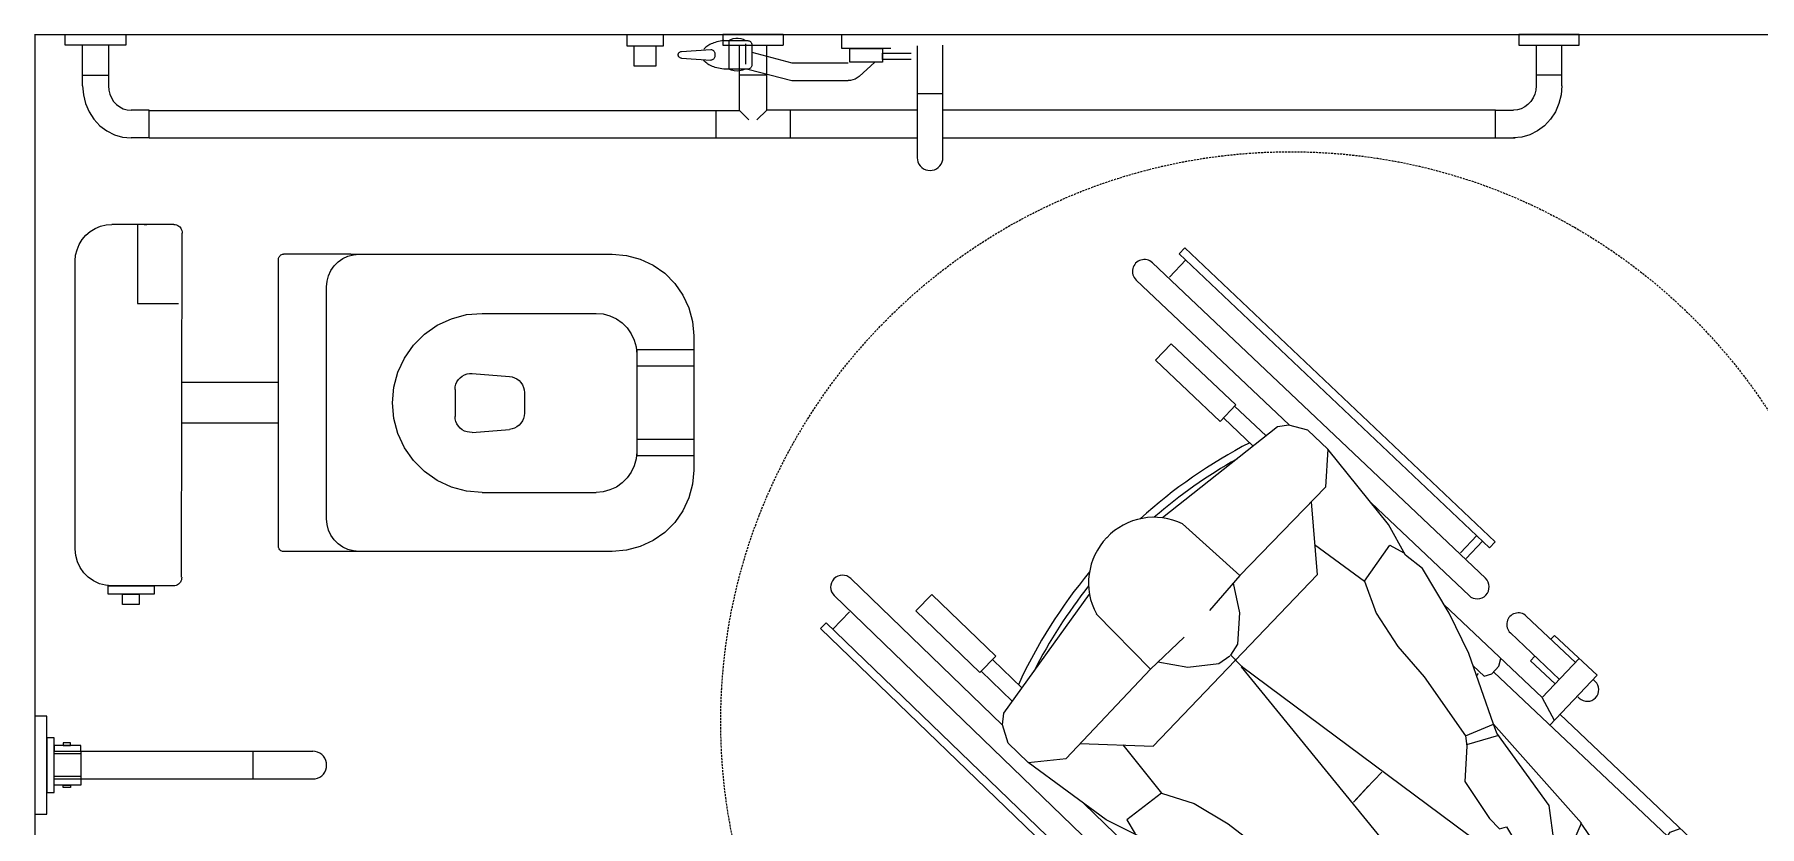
# Model space of a CAD drawing. Header units: millimetres. Extents: x 26027 to 581921, y 7230 to 233891.
# Drawn here: x 512924 to 515043, y 137918 to 138890 of the extents above; entities that cross this region are included whole.
import ezdxf

# ---------------------------------------------------------------- set-up
doc = ezdxf.new("R2010")
doc.units = ezdxf.units.MM
doc.header["$LTSCALE"] = 5
doc.linetypes.add('TRATTEGGIATA', pattern=[0.75, 0.5, -0.25])
doc.layers.get('0').update_dxf_attribs({"color": 252})
for name, color, linetype, lineweight in [('LOADING', 252, 'Continuous', 5), ('SANIT', 252, 'Continuous', 5), ('Walls', 252, 'Continuous', 5)]:
    doc.layers.add(name, color=color, linetype=linetype, lineweight=lineweight)

# ---------------------------------------------------------------- blocks, each defined once
blk = doc.blocks.new('Wheelchair')
for p, q in [((9688.8, 4580.4), (9636.3, 4519)), ((9688.8, 4580.4), (9913.2, 4363.8)), ((9695.9, 4532.4), (9716, 4554.1)), ((9647.3, 4524.1), (9584.2, 4494.7)), ((9709.9, 4426.2), (9647.3, 4524.1)), ((9695.9, 4532.4), (9738.4, 4489.9)), ((9584.2, 4494.7), (9568.2, 4476.7)), ((9698.4, 4444.2), (9735.9, 4492.5)), ((9752.5, 4485), (9762.6, 4492.4)), ((9762.6, 4492.4), (9766.7, 4505.2)), ((9568.2, 4476.7), (9665.9, 4393.6)), ((9738.4, 4489.9), (9752.5, 4485)), ((9968.8, 4285), (9757.7, 4488.8)), ((9586.8, 4461), (9580.1, 4453.2)), ((9580.1, 4453.2), (9656.4, 4390)), ((9709.9, 4426.2), (9663.7, 4398.5)), ((9779.1, 4383.2), (9709.9, 4426.2)), ((9900.5, 4350.6), (9959.2, 4411.4)), ((9951.7, 4408.7), (9954.5, 4406)), ((9959.2, 4411.4), (10010.4, 4361.2)), ((9656.4, 4390), (9661.8, 4397.1)), ((9665.9, 4393.6), (9695.8, 4341.1)), ((9933.8, 4386.5), (9932, 4388.3)), ((9934.6, 4342.8), (9980.6, 4390.4)), ((9452.6, 4357.1), (9469.8, 4373.8)), ((9469.8, 4373.8), (9557.2, 4280)), ((9759.9, 4375.2), (9711.9, 4320.3)), ((9759.9, 4375.2), (9778.4, 4384.2)), ((9778.4, 4384.2), (9904.8, 4281.6)), ((10015.9, 4307.3), (9956.1, 4365)), ((9975.8, 4385.5), (10035.6, 4327.8)), ((9426, 4292.7), (9452.6, 4357.1)), ((9486.4, 4356), (9493.9, 4363)), ((9493.9, 4363), (9560.4, 4289.7)), ((9732.8, 4330.6), (9756, 4349.7)), ((9756, 4349.7), (9802, 4345.5)), ((9802, 4345.5), (9893.6, 4285.1)), ((9934.3, 4342.8), (9906.5, 4356.1)), ((9950.7, 4359.5), (9980.6, 4330.3)), ((10010.4, 4361.2), (10005.8, 4356.5)), ((9695.8, 4341.1), (9709.9, 4321.7)), ((9732.8, 4330.6), (9727.3, 4319.9)), ((9934.7, 4342.9), (10054.3, 4227.4)), ((9980.6, 4330.3), (9986.1, 4336)), ((9371.6, 4248.8), (9430.7, 4303.9)), ((9751.1, 4275.1), (9711.9, 4320.3)), ((9778.1, 4291.7), (9727.3, 4319.9)), ((9526.6, 4234.6), (9426, 4292.7)), ((9526.6, 4234.6), (9552.2, 4282)), ((9560.4, 4289.7), (9553.6, 4283.9)), ((9557.2, 4280), (9611, 4252.4)), ((9775.8, 4283), (9778.1, 4291.7)), ((9789, 4271.5), (9775.8, 4283)), ((9890.5, 4287.2), (9880.7, 4247.5)), ((9891.8, 4246.6), (9904.8, 4281.6)), ((9893.6, 4285.1), (9904.8, 4281.6)), ((9904.8, 4281.6), (9992.8, 4255.2)), ((9964, 4272.7), (9966.8, 4282.3)), ((9966.8, 4282.3), (9975.4, 4291.3)), ((9975.4, 4291.3), (9984.9, 4294.4)), ((10121.6, 4286.3), (10128.5, 4293.5)), ((10121.6, 4286.3), (10499.3, 3921.8)), ((10128.5, 4293.5), (10506.2, 3929)), ((9770.8, 4244.3), (9751.1, 4275.1)), ((9836.1, 4243.1), (9789, 4271.5)), ((9977.3, 4259.9), (9964, 4272.7)), ((9967.7, 4265.7), (9965.5, 4263.4)), ((10489.5, 3888.5), (10084.1, 4279.7)), ((10129.9, 4278.3), (10109.5, 4257.2)), ((10137.1, 4271.4), (10116.7, 4250.3)), ((9371.6, 4248.8), (9598.1, 4034.2)), ((9419.9, 4243.9), (9399.1, 4222.7)), ((9419.9, 4243.9), (9464.3, 4203.2)), ((9508.1, 4245.3), (9461.6, 4205.7)), ((9611, 4252.4), (9631.1, 4239.2)), ((9989.6, 3975.8), (9770.8, 4244.3)), ((9879.4, 4247.6), (9836.1, 4243.1)), ((9891.8, 4246.6), (9879.4, 4247.6)), ((9966.5, 4198.9), (9891.8, 4246.6)), ((9992.8, 4255.2), (10043.4, 4233.2)), ((10183.1, 4143.7), (10063.9, 4258.7)), ((9572.7, 4167.4), (9526.6, 4234.6)), ((9579.9, 4186.9), (9632.5, 4237.3)), ((9623.1, 4216), (9633.6, 4221.9)), ((9679.4, 4200.1), (9632.5, 4237.3)), ((9664, 4172.4), (9633.6, 4221.9)), ((10043.4, 4233.2), (10099.8, 4203.2)), ((9464.3, 4203.2), (9469.8, 4189.4)), ((9623.1, 4216), (9605.2, 4191.9)), ((9711.1, 4181.9), (9679.4, 4200.1)), ((10005.5, 4168.6), (9966.5, 4198.9)), ((10099.8, 4203.2), (10116.9, 4183)), ((9462.9, 4179), (9450.3, 4174.3)), ((9469.8, 4189.4), (9462.9, 4179)), ((9679.2, 3982.3), (9466.2, 4184.1)), ((9579.9, 4186.9), (9571.7, 4168)), ((9605.2, 4191.9), (9611.4, 4146.2)), ((9672.6, 4175.1), (9664, 4172.4)), ((9684.7, 4162.4), (9672.6, 4175.1)), ((9989.1, 3975.3), (9711.1, 4181.9)), ((10116.9, 4183), (10155.6, 4163.8)), ((10130.2, 4164), (10120, 4181.2)), ((9571.7, 4168), (9679.8, 4046.3)), ((9715.1, 4116.7), (9684.7, 4162.4)), ((10047.5, 4143.9), (10005.5, 4168.6)), ((10087.4, 4131), (10130.2, 4164)), ((10155.6, 4163.8), (10251.2, 4093.6)), ((9611.4, 4146.2), (9675.8, 4057.3)), ((9851.9, 4142.1), (9833.2, 4122.2)), ((9849, 4139.2), (9835.9, 4124.9)), ((10087.4, 4131), (10047.5, 4143.9)), ((9712.6, 4073.2), (9715.1, 4116.7)), ((9816.8, 4105.4), (9835.9, 4124.9)), ((10135, 4071.7), (10087.4, 4131)), ((10251.2, 4093.6), (10204.7, 4088.4)), ((10251.2, 4093.6), (10275.8, 4069.8)), ((9673.6, 4060.4), (9712.8, 4071.9)), ((9714.2, 4060.8), (9712.6, 4073.2)), ((10097.7, 4073.5), (9997.2, 3968.1)), ((10187.6, 4070.2), (10097.7, 4073.5)), ((10204.7, 4088.4), (10101.2, 3978.7)), ((10275.8, 4069.8), (10283, 4047)), ((9610.7, 4047.5), (9552.6, 3986.2)), ((9675.8, 4057.3), (9679.8, 4046.3)), ((9714.2, 4060.8), (9679.8, 4046.3)), ((9765.1, 3988.4), (9714.2, 4060.8)), ((10283, 4047), (10281.4, 4032.7)), ((10469.2, 3867.5), (10283.1, 4047.1)), ((9619.9, 4014.1), (9605.4, 4041.3)), ((9679.8, 4046.3), (9710.1, 3959.6)), ((10281.4, 4032.7), (10176, 3886.7)), ((9576.3, 4012.7), (9574.4, 4014.4)), ((9619.9, 4013.8), (9574.4, 3965.8)), ((9619.9, 4013.8), (9740.6, 3899.4)), ((10271, 4018.3), (10309.2, 3981.4)), ((9552.6, 3986.2), (9605, 3937.3)), ((9554.9, 3993.8), (9557.7, 3991.1)), ((9659, 3934.2), (9598.7, 3991.4)), ((9604, 3997), (9634.5, 3968.4)), ((9681.9, 3984.4), (9673.3, 3975.3)), ((9691.3, 3987.6), (9681.9, 3984.4)), ((9704.7, 3974.8), (9691.3, 3987.6)), ((9698.5, 3984.2), (9700.7, 3986.4)), ((9797.1, 3950.8), (9765.1, 3988.4)), ((10294.8, 3967.5), (10259.1, 4001.9)), ((9579.2, 3970.8), (9639.5, 3913.6)), ((9634.5, 3968.4), (9629, 3962.7)), ((9673.3, 3975.3), (9670.6, 3965.7)), ((9896.3, 3862.9), (9997.1, 3968)), ((9989.1, 3975.3), (9986.9, 3977.9)), ((10002.4, 3961.7), (9989.1, 3975.3)), ((9997.1, 3968.1), (9995.9, 3966.7)), ((10002.4, 3961.7), (10003.2, 3962.2)), ((10003.8, 3963), (10017, 3972.2)), ((10017, 3972.2), (10055.4, 3976.6)), ((10055.4, 3976.6), (10092.1, 3970.4)), ((10101.2, 3978.7), (10059.8, 3939.5)), ((10101.2, 3978.7), (10167.6, 3911)), ((10310.6, 3982.9), (10291.2, 3962.7)), ((10291.2, 3962.7), (10369.7, 3886.9)), ((10389.2, 3907.1), (10310.6, 3982.9)), ((9605, 3937.3), (9609.5, 3942)), ((9710.1, 3959.6), (9734.3, 3910)), ((9823.7, 3909.9), (9797.1, 3950.8)), ((9993.9, 3948), (9991.2, 3909.5)), ((10002.4, 3961.7), (9993.9, 3948)), ((10491.3, 3929.5), (10470.9, 3908.4)), ((10499.3, 3921.8), (10506.2, 3929)), ((9734.3, 3910), (9766.8, 3855.1)), ((9838.4, 3870.6), (9823.7, 3909.9)), ((9991.2, 3909.5), (9999, 3873.1)), ((9991.2, 3863.6), (10028.5, 3906.8)), ((10369.7, 3886.9), (10389.2, 3907.1)), ((9830, 3774.5), (9709.7, 3888.4)), ((9689.7, 3867.2), (10098.6, 3479.7)), ((9838.4, 3870.6), (9807.3, 3826.4)), ((9899.8, 3825.8), (9838.4, 3870.6)), ((9886.2, 3755.3), (9991.2, 3863.6)), ((9903.6, 3773.2), (9896.3, 3862.9)), ((9991.2, 3863.6), (10061.7, 3800.3)), ((9693.1, 3821.6), (9713.3, 3842.9)), ((9700.4, 3814.7), (9720.5, 3836)), ((9766.8, 3855.1), (9787.8, 3838.9)), ((9787.8, 3838.9), (9808.6, 3801)), ((9807.3, 3826.4), (9789.7, 3835.8)), ((9684.7, 3829.6), (9677.9, 3822.3)), ((9677.9, 3822.3), (10058.9, 3461.2)), ((9684.7, 3829.6), (10065.8, 3468.5)), ((9808.6, 3801), (9883.1, 3708.7)), ((9945.2, 3681.2), (10086.4, 3793)), ((9883.1, 3708.7), (9886.2, 3755.3)), ((9883.1, 3708.7), (9907.9, 3685.2)), ((9959.2, 3692.3), (9997.7, 3655.7)), ((10011, 3670.7), (9975, 3704.8)), ((9907.9, 3685.2), (9931, 3679)), ((10118.7, 3500.9), (9930.9, 3678.8)), ((9931, 3679), (9945.2, 3681.2)), ((9996.3, 3654.2), (10015.6, 3674.6)), ((10015.6, 3674.6), (10094.8, 3599.5)), ((10075.5, 3579.1), (9996.3, 3654.2)), ((10094.8, 3599.5), (10075.5, 3579.1)), ((10057.7, 3476.1), (10077.9, 3497.4)), ((10065.8, 3468.5), (10058.9, 3461.2))]:
    blk.add_line(p, q)
at = {"color": 30, "linetype": 'TRATTEGGIATA'}
blk.add_circle((9928.9, 4043.3), 700, dxfattribs=at)
for centre, radius, start, end in [((9941.8, 4398.5), 14.2, 46.0147, 226.0147), ((10025.7, 4317.5), 14.2, 226.0147, 46.0147), ((10074, 4269.2), 14.6, 46.0147, 226.0147), ((9564.6, 4004.1), 14.2, 46.5424, 226.5424), ((9694.4, 4260), 626.4, 320.2511, 335.2615), ((9694.4, 4260), 616.4, 321.5411, 333.0972), ((9649.3, 3923.9), 14.2, 226.5424, 46.5424), ((10097.1, 3872.9), 80.1, 316.0147, 28.3763), ((9699.7, 3877.8), 14.6, 46.5424, 226.5424), ((10479.4, 3878), 14.6, 226.0147, 46.0147), ((10096.6, 3872.4), 80.1, 244.1807, 316.5424), ((9692, 4257.4), 626.4, 297.2956, 312.306), ((9692, 4257.4), 616.4, 299.4599, 311.0159), ((10108.7, 3490.3), 14.6, 226.5424, 46.5424)]:
    blk.add_arc(centre, radius, start, end)

msp = doc.modelspace()

# ---------------------------------------------------------------- linework, layer by layer
at = {"layer": 'SANIT'}
for p, q in [((512961.6, 138877.3, 0), (512961.6, 138890.3, 0)), ((512961.6, 138890.3, 0), (513035.8, 138890.3, 0)), ((513035.8, 138890.3, 0), (513035.8, 138877.3, 0)), ((513651.8, 138890.3, 0), (513695.8, 138890.3, 0)), ((513651.8, 138875.8, 0), (513651.8, 138890.3, 0)), ((513695.8, 138890.3, 0), (513695.8, 138875.8, 0)), ((513843.3, 138890.3, 0), (513769.1, 138890.3, 0)), ((513769.1, 138890.3, 0), (513769.1, 138877.3, 0)), ((513843.3, 138890.3, 0), (513843.3, 138877.3, 0)), ((513915.4, 138890.3, 0), (513975.4, 138890.3, 0)), ((513915.4, 138872.9, 0), (513915.4, 138890.3, 0)), ((514821.1, 138890.3, 0), (514746.8, 138890.3, 0)), ((514746.8, 138890.3, 0), (514746.8, 138877.3, 0)), ((514821.1, 138877.3, 0), (514821.1, 138890.3, 0)), ((513035.8, 138877.3, 0), (512961.6, 138877.3, 0)), ((512982.9, 138827.3, 0), (512982.9, 138876.3, 0)), ((513014.5, 138876.3, 0), (513014.5, 138827.3, 0)), ((513695.8, 138875.8, 0), (513651.8, 138875.8, 0)), ((513660.4, 138851.4, 0), (513660.4, 138875.8, 0)), ((513687.1, 138875.8, 0), (513687.1, 138851.4, 0)), ((513714.3, 138865.3, 0), (513714.4, 138866, 0)), ((513714.4, 138866, 0), (513714.6, 138866.6, 0)), ((513714.6, 138866.6, 0), (513714.9, 138867.2, 0)), ((513714.9, 138867.2, 0), (513715.3, 138867.8, 0)), ((513715.3, 138867.8, 0), (513715.8, 138868.3, 0)), ((513715.8, 138868.3, 0), (513716.3, 138868.7, 0)), ((513716.3, 138868.7, 0), (513716.9, 138869, 0)), ((513716.9, 138869, 0), (513717.6, 138869.2, 0)), ((513717.6, 138869.2, 0), (513718.3, 138869.2, 0)), ((513718.3, 138869.2, 0), (513754.4, 138871.8, 0)), ((513746.5, 138872.8, 0), (513745.8, 138871.8, 0)), ((513747.4, 138873.8, 0), (513746.5, 138872.8, 0)), ((513748.4, 138874.7, 0), (513747.4, 138873.8, 0)), ((513749.5, 138875.6, 0), (513748.4, 138874.7, 0)), ((513750.7, 138876.5, 0), (513749.5, 138875.6, 0)), ((513752, 138877.3, 0), (513750.7, 138876.5, 0)), ((513753.4, 138878.1, 0), (513752, 138877.3, 0)), ((513754.9, 138878.8, 0), (513753.4, 138878.1, 0)), ((513754.4, 138871.8, 0), (513755.3, 138871.7, 0)), ((513756.4, 138879.4, 0), (513754.9, 138878.8, 0)), ((513755.3, 138871.7, 0), (513756.1, 138871.5, 0)), ((513756.1, 138871.5, 0), (513756.9, 138871.1, 0)), ((513758.1, 138880.1, 0), (513756.4, 138879.4, 0)), ((513756.9, 138871.1, 0), (513757.6, 138870.6, 0)), ((513757.6, 138870.6, 0), (513758.2, 138870, 0)), ((513759.9, 138880.6, 0), (513758.1, 138880.1, 0)), ((513758.2, 138870, 0), (513758.7, 138869.3, 0)), ((513758.7, 138869.3, 0), (513759.1, 138868.5, 0)), ((513759.1, 138868.5, 0), (513759.3, 138867.6, 0)), ((513759.3, 138867.6, 0), (513759.4, 138866.8, 0)), ((513759.4, 138866.8, 0), (513759.4, 138863.8, 0)), ((513761.8, 138881.1, 0), (513759.9, 138880.6, 0)), ((513763.8, 138881.6, 0), (513761.8, 138881.1, 0)), ((513765.8, 138882.1, 0), (513763.8, 138881.6, 0)), ((513768, 138882.4, 0), (513765.8, 138882.1, 0)), ((513770.3, 138882.8, 0), (513768, 138882.4, 0)), ((513769.1, 138877.3, 0), (513843.3, 138877.3, 0)), ((513770.3, 138882.8, 0), (513799.9, 138882.8, 0)), ((513776.4, 138882.8, 0), (513779.1, 138884.2, 0)), ((513776.7, 138882.8, 0), (513776.7, 138847.8, 0)), ((513779.1, 138884.2, 0), (513782, 138885.2, 0)), ((513782, 138885.2, 0), (513785.1, 138885.7, 0)), ((513785.1, 138885.7, 0), (513788.2, 138885.8, 0)), ((513788.2, 138885.8, 0), (513791.3, 138885.3, 0)), ((513789.2, 138877.3, 0), (513789.2, 138797.3, 0)), ((513791.3, 138885.3, 0), (513794.2, 138884.4, 0)), ((513794.2, 138884.4, 0), (513797, 138883, 0)), ((513796.9, 138878.8, 0), (513796.9, 138853.8, 0)), ((513799.9, 138882.8, 0), (513800.7, 138882.7, 0)), ((513800.7, 138882.7, 0), (513801.6, 138882.5, 0)), ((513801.6, 138882.5, 0), (513802.4, 138882.1, 0)), ((513802.4, 138882.1, 0), (513803.1, 138881.6, 0)), ((513803.1, 138881.6, 0), (513803.7, 138881, 0)), ((513803.7, 138881, 0), (513804.2, 138880.3, 0)), ((513804.2, 138880.3, 0), (513804.5, 138879.5, 0)), ((513804.5, 138879.5, 0), (513804.8, 138878.6, 0)), ((513804.8, 138878.6, 0), (513804.9, 138877.8, 0)), ((513804.9, 138877.8, 0), (513804.9, 138852.8, 0)), ((513804.9, 138868.5, 0), (513853.8, 138855.6, 0)), ((513823.2, 138797.3, 0), (513823.2, 138877.3, 0)), ((513975.4, 138872.9, 0), (513915.4, 138872.9, 0)), ((513925.4, 138872.9, 0), (513965.3, 138872.9, 0)), ((513925.4, 138856.5, 0), (513925.4, 138872.9, 0)), ((513965.3, 138872.9, 0), (513965.3, 138856.5, 0)), ((513965.3, 138867.5, 0), (514000.7, 138867.5, 0)), ((513965.3, 138859.5, 0), (513965.3, 138867.5, 0)), ((514008, 138876.3, 0), (514008, 138739, 0)), ((514039.5, 138739, 0), (514039.5, 138877.3, 0)), ((514746.8, 138877.3, 0), (514821.1, 138877.3, 0)), ((514768.2, 138876.3, 0), (514768.2, 138827.3, 0)), ((514799.7, 138827.3, 0), (514799.7, 138876.3, 0)), ((513687.1, 138851.4, 0), (513660.4, 138851.4, 0)), ((513714.4, 138864.6, 0), (513714.3, 138865.3, 0)), ((513714.6, 138863.9, 0), (513714.4, 138864.6, 0)), ((513714.9, 138863.3, 0), (513714.6, 138863.9, 0)), ((513715.3, 138862.7, 0), (513714.9, 138863.3, 0)), ((513715.8, 138862.3, 0), (513715.3, 138862.7, 0)), ((513716.3, 138861.9, 0), (513715.8, 138862.3, 0)), ((513716.9, 138861.6, 0), (513716.3, 138861.9, 0)), ((513717.6, 138861.4, 0), (513716.9, 138861.6, 0)), ((513718.3, 138861.3, 0), (513717.6, 138861.4, 0)), ((513718.3, 138861.3, 0), (513754.4, 138858.8, 0)), ((513746.5, 138857.7, 0), (513745.8, 138858.8, 0)), ((513747.4, 138856.7, 0), (513746.5, 138857.7, 0)), ((513748.4, 138855.8, 0), (513747.4, 138856.7, 0)), ((513749.5, 138854.9, 0), (513748.4, 138855.8, 0)), ((513750.7, 138854, 0), (513749.5, 138854.9, 0)), ((513752, 138853.2, 0), (513750.7, 138854, 0)), ((513753.4, 138852.5, 0), (513752, 138853.2, 0)), ((513754.9, 138851.8, 0), (513753.4, 138852.5, 0)), ((513755.3, 138858.8, 0), (513754.4, 138858.8, 0)), ((513756.4, 138851.1, 0), (513754.9, 138851.8, 0)), ((513756.1, 138859.1, 0), (513755.3, 138858.8, 0)), ((513756.9, 138859.4, 0), (513756.1, 138859.1, 0)), ((513758.1, 138850.5, 0), (513756.4, 138851.1, 0)), ((513757.6, 138859.9, 0), (513756.9, 138859.4, 0)), ((513758.2, 138860.6, 0), (513757.6, 138859.9, 0)), ((513759.9, 138849.9, 0), (513758.1, 138850.5, 0)), ((513758.7, 138861.3, 0), (513758.2, 138860.6, 0)), ((513759.1, 138862.1, 0), (513758.7, 138861.3, 0)), ((513759.3, 138862.9, 0), (513759.1, 138862.1, 0)), ((513759.4, 138863.8, 0), (513759.3, 138862.9, 0)), ((513761.8, 138849.4, 0), (513759.9, 138849.9, 0)), ((513763.8, 138848.9, 0), (513761.8, 138849.4, 0)), ((513765.8, 138848.5, 0), (513763.8, 138848.9, 0)), ((513768, 138848.1, 0), (513765.8, 138848.5, 0)), ((513770.3, 138847.8, 0), (513768, 138848.1, 0)), ((513799.9, 138847.8, 0), (513770.3, 138847.8, 0)), ((513779.9, 138846.4, 0), (513776.7, 138847.8, 0)), ((513783.3, 138845.5, 0), (513779.9, 138846.4, 0)), ((513786.7, 138845.2, 0), (513783.3, 138845.5, 0)), ((513790.2, 138845.5, 0), (513786.7, 138845.2, 0)), ((513793.5, 138846.3, 0), (513790.2, 138845.5, 0)), ((513796.7, 138847.7, 0), (513793.5, 138846.3, 0)), ((513800.7, 138847.8, 0), (513799.9, 138847.8, 0)), ((513799.9, 138847.8, 0), (513853.8, 138833.6, 0)), ((513801.6, 138848.1, 0), (513800.7, 138847.8, 0)), ((513802.4, 138848.4, 0), (513801.6, 138848.1, 0)), ((513803.1, 138848.9, 0), (513802.4, 138848.4, 0)), ((513803.7, 138849.6, 0), (513803.1, 138848.9, 0)), ((513804.2, 138850.3, 0), (513803.7, 138849.6, 0)), ((513804.5, 138851.1, 0), (513804.2, 138850.3, 0)), ((513804.8, 138851.9, 0), (513804.5, 138851.1, 0)), ((513804.9, 138852.8, 0), (513804.8, 138851.9, 0)), ((513853.8, 138855.6, 0), (513923, 138855.6, 0)), ((513965.3, 138856.5, 0), (513925.4, 138856.5, 0)), ((513936.5, 138838.8, 0), (513956, 138856.5, 0)), ((514000.7, 138859.5, 0), (513965.3, 138859.5, 0)), ((512982.9, 138840.3, 0), (513014.5, 138840.3, 0)), ((512982.9, 138827.3, 0), (512983.8, 138816.2, 0)), ((513014.5, 138827.3, 0), (513014.9, 138822.1, 0)), ((513823.2, 138840.3, 0), (513789.2, 138840.3, 0)), ((513853.8, 138833.6, 0), (513923, 138833.6, 0)), ((513926, 138833.8, 0), (513923, 138833.6, 0)), ((513928.9, 138834.5, 0), (513926, 138833.8, 0)), ((513931.6, 138835.5, 0), (513928.9, 138834.5, 0)), ((513934.2, 138837, 0), (513931.6, 138835.5, 0)), ((513936.5, 138838.8, 0), (513934.2, 138837, 0)), ((514768.2, 138827.3, 0), (514767.7, 138822, 0)), ((514799.7, 138840.3, 0), (514768.2, 138840.3, 0)), ((514799.7, 138827.3, 0), (514798.8, 138816.1, 0)), ((512983.8, 138816.2, 0), (512986.5, 138805.4, 0)), ((512986.5, 138805.4, 0), (512990.9, 138795.3, 0)), ((513014.9, 138822.1, 0), (513016.1, 138817, 0)), ((513016.1, 138817, 0), (513018.2, 138812.3, 0)), ((513018.2, 138812.3, 0), (513021, 138808, 0)), ((513021, 138808, 0), (513024.4, 138804.3, 0)), ((513024.4, 138804.3, 0), (513028.4, 138801.3, 0)), ((514039.5, 138817.3, 0), (514008, 138817.3, 0)), ((514758.2, 138804.3, 0), (514754.3, 138801.3, 0)), ((514761.7, 138808, 0), (514758.2, 138804.3, 0)), ((514764.4, 138812.3, 0), (514761.7, 138808, 0)), ((514766.5, 138817, 0), (514764.4, 138812.3, 0)), ((514767.7, 138822, 0), (514766.5, 138817, 0)), ((514796.1, 138805.4, 0), (514791.8, 138795.3, 0)), ((514798.8, 138816.1, 0), (514796.1, 138805.4, 0)), ((512990.9, 138795.3, 0), (512996.8, 138786.1, 0)), ((512996.8, 138786.1, 0), (513004.1, 138778.2, 0)), ((513028.4, 138801.3, 0), (513032.8, 138799.1, 0)), ((513032.8, 138799.1, 0), (513037.5, 138797.7, 0)), ((513037.5, 138797.7, 0), (513042.3, 138797.3, 0)), ((513064.6, 138797.3, 0), (513042.3, 138797.3, 0)), ((513064.6, 138763.3, 0), (513064.6, 138797.3, 0)), ((513064.6, 138797.1, 0), (513789.2, 138797.1, 0)), ((513760.6, 138797.1, 0), (513760.6, 138763.3, 0)), ((513789.2, 138797.3, 0), (513801.2, 138785.3, 0)), ((513823.2, 138797.3, 0), (513811.2, 138785.3, 0)), ((514008, 138797.3, 0), (513823.2, 138797.3, 0)), ((513851.8, 138797.3, 0), (513851.8, 138763.3, 0)), ((514718.1, 138797.3, 0), (514039.5, 138797.3, 0)), ((514718.1, 138797.3, 0), (514740.3, 138797.3, 0)), ((514718.1, 138763.3, 0), (514718.1, 138797.3, 0)), ((514745.2, 138797.7, 0), (514740.3, 138797.3, 0)), ((514749.9, 138799.1, 0), (514745.2, 138797.7, 0)), ((514754.3, 138801.3, 0), (514749.9, 138799.1, 0)), ((514785.8, 138786.1, 0), (514778.5, 138778.2, 0)), ((514791.8, 138795.3, 0), (514785.8, 138786.1, 0)), ((513004.1, 138778.2, 0), (513012.6, 138771.8, 0)), ((513012.6, 138771.8, 0), (513022, 138767.1, 0)), ((513022, 138767.1, 0), (513032, 138764.2, 0)), ((513032, 138764.2, 0), (513042.3, 138763.3, 0)), ((513064.6, 138763.3, 0), (513042.3, 138763.3, 0)), ((513064.6, 138763.3, 0), (513980.2, 138763.3, 0)), ((513743.2, 138763.3, 0), (514008, 138763.3, 0)), ((513761.2, 138763.3, 0), (513851.2, 138763.3, 0)), ((514039.5, 138763.3, 0), (514742.4, 138763.3, 0)), ((514718.1, 138763.3, 0), (514740.3, 138763.3, 0)), ((514750.6, 138764.2, 0), (514740.3, 138763.3, 0)), ((514760.6, 138767.1, 0), (514750.6, 138764.2, 0)), ((514770, 138771.8, 0), (514760.6, 138767.1, 0)), ((514778.5, 138778.2, 0), (514770, 138771.8, 0)), ((514008, 138739, 0), (514008.2, 138736.3, 0)), ((514039.3, 138736.3, 0), (514039.5, 138739, 0)), ((514008.2, 138736.3, 0), (514008.9, 138733.7, 0)), ((514008.9, 138733.7, 0), (514010.1, 138731.2, 0)), ((514010.1, 138731.2, 0), (514011.7, 138728.9, 0)), ((514011.7, 138728.9, 0), (514013.6, 138727, 0)), ((514013.6, 138727, 0), (514015.9, 138725.4, 0)), ((514015.9, 138725.4, 0), (514018.4, 138724.2, 0)), ((514018.4, 138724.2, 0), (514021, 138723.5, 0)), ((514021, 138723.5, 0), (514023.8, 138723.3, 0)), ((514023.8, 138723.3, 0), (514026.5, 138723.5, 0)), ((514026.5, 138723.5, 0), (514029.2, 138724.2, 0)), ((514029.2, 138724.2, 0), (514031.7, 138725.4, 0)), ((514031.7, 138725.4, 0), (514033.9, 138727, 0)), ((514033.9, 138727, 0), (514035.9, 138728.9, 0)), ((514035.9, 138728.9, 0), (514037.4, 138731.2, 0)), ((514037.4, 138731.2, 0), (514038.6, 138733.7, 0)), ((514038.6, 138733.7, 0), (514039.3, 138736.3, 0)), ((512998.4, 138652.2, 0), (513004.9, 138654.9, 0)), ((513004.9, 138654.9, 0), (513011.8, 138656.6, 0)), ((513011.8, 138656.6, 0), (513018.8, 138657.1, 0)), ((513095, 138657.1, 0), (513018.8, 138657.1, 0)), ((513050.3, 138657.1, 0), (513050.3, 138560.1, 0)), ((513058.3, 138657.1, 0), (513061.8, 138657.1, 0)), ((513095, 138657.1, 0), (513096.6, 138657, 0)), ((513096.6, 138657, 0), (513098.2, 138656.6, 0)), ((513098.2, 138656.6, 0), (513099.7, 138655.9, 0)), ((513099.7, 138655.9, 0), (513101.1, 138655, 0)), ((513101.1, 138655, 0), (513102.3, 138653.9, 0)), ((512978.7, 138632.5, 0), (512982.4, 138638.6, 0)), ((512982.4, 138638.6, 0), (512987, 138643.9, 0)), ((512987, 138643.9, 0), (512992.3, 138648.5, 0)), ((512992.3, 138648.5, 0), (512998.4, 138652.2, 0)), ((513102.3, 138653.9, 0), (513103.3, 138652.6, 0)), ((513103.3, 138652.6, 0), (513104.1, 138651.2, 0)), ((513104.1, 138651.2, 0), (513104.7, 138649.6, 0)), ((513104.5, 138223.9, 0), (513105, 138646.4, 0)), ((513104.7, 138649.6, 0), (513105, 138648, 0)), ((513105, 138648, 0), (513105, 138646.4, 0)), ((512973.8, 138612.1, 0), (512974.3, 138619.1, 0)), ((512973.8, 138612.1, 0), (512973.8, 138615.6, 0)), ((512973.8, 138258.1, 0), (512973.8, 138612.1, 0)), ((512974.3, 138619.1, 0), (512976, 138626, 0)), ((512976, 138626, 0), (512978.7, 138632.5, 0)), ((513223.5, 138614.4, 0), (513223.6, 138615.4, 0)), ((513223.5, 138261.4, 0), (513223.5, 138614.4, 0)), ((513223.6, 138615.4, 0), (513223.9, 138616.4, 0)), ((513223.9, 138616.4, 0), (513224.3, 138617.4, 0)), ((513224.3, 138617.4, 0), (513224.9, 138618.2, 0)), ((513224.9, 138618.2, 0), (513225.6, 138618.9, 0)), ((513225.6, 138618.9, 0), (513226.5, 138619.5, 0)), ((513226.5, 138619.5, 0), (513227.4, 138620, 0)), ((513227.4, 138620, 0), (513228.5, 138620.3, 0)), ((513228.5, 138620.3, 0), (513229.5, 138620.4, 0)), ((513312.5, 138620.4, 0), (513229.5, 138620.4, 0)), ((513296.8, 138611, 0), (513302.5, 138615, 0)), ((513302.5, 138615, 0), (513308.8, 138617.9, 0)), ((513308.8, 138617.9, 0), (513315.5, 138619.7, 0)), ((513312.5, 138620.4, 0), (513633.5, 138620.3, 0)), ((513315.5, 138619.7, 0), (513322.5, 138620.4, 0)), ((513633.5, 138620.3, 0), (513650.9, 138618.8, 0)), ((513650.9, 138618.8, 0), (513667.7, 138614.3, 0)), ((513667.7, 138614.3, 0), (513683.5, 138607, 0)), ((513283.1, 138587.3, 0), (513284.9, 138594, 0)), ((513284.9, 138594, 0), (513287.9, 138600.4, 0)), ((513287.9, 138600.4, 0), (513291.9, 138606.1, 0)), ((513291.9, 138606.1, 0), (513296.8, 138611, 0)), ((513683.5, 138607, 0), (513697.8, 138597, 0)), ((513697.8, 138597, 0), (513710.1, 138584.6, 0)), ((513282.5, 138580.4, 0), (513283.1, 138587.3, 0)), ((513282.5, 138295.4, 0), (513282.5, 138580.4, 0)), ((513710.1, 138584.6, 0), (513720.1, 138570.3, 0)), ((513720.1, 138570.3, 0), (513727.5, 138554.5, 0)), ((513050.3, 138560.1, 0), (513100.8, 138560.1, 0)), ((513727.5, 138554.5, 0), (513732, 138537.7, 0)), ((513402.8, 138522.1, 0), (513418.5, 138533.1, 0)), ((513418.5, 138533.1, 0), (513435.9, 138541.2, 0)), ((513435.9, 138541.2, 0), (513454.4, 138546.2, 0)), ((513454.4, 138546.2, 0), (513473.5, 138547.8, 0)), ((513473.5, 138547.8, 0), (513613.5, 138547.8, 0)), ((513613.5, 138547.8, 0), (513622.2, 138547.1, 0)), ((513622.2, 138547.1, 0), (513630.6, 138544.8, 0)), ((513630.6, 138544.8, 0), (513638.5, 138541.1, 0)), ((513638.5, 138541.1, 0), (513645.6, 138536.1, 0)), ((513645.6, 138536.1, 0), (513651.8, 138530, 0)), ((513651.8, 138530, 0), (513656.8, 138522.8, 0)), ((513732, 138537.7, 0), (513733.5, 138520.3, 0)), ((513378.2, 138492.9, 0), (513389.2, 138508.6, 0)), ((513389.2, 138508.6, 0), (513402.8, 138522.1, 0)), ((513656.8, 138522.8, 0), (513660.5, 138514.9, 0)), ((513660.5, 138514.9, 0), (513662.7, 138506.5, 0)), ((513662.7, 138506.5, 0), (513663.5, 138497.8, 0)), ((513733.5, 138520.3, 0), (513733.5, 138355.3, 0)), ((513370.1, 138475.5, 0), (513378.2, 138492.9, 0)), ((513663.5, 138502.8, 0), (513663.5, 138372.8, 0)), ((513733.5, 138502.8, 0), (513663.5, 138502.8, 0)), ((513365.2, 138457, 0), (513370.1, 138475.5, 0)), ((513441.4, 138460.7, 0), (513442.7, 138463.7, 0)), ((513442.7, 138463.7, 0), (513444.4, 138466.4, 0)), ((513444.4, 138466.4, 0), (513446.6, 138468.8, 0)), ((513446.6, 138468.8, 0), (513449.2, 138470.8, 0)), ((513449.2, 138470.8, 0), (513452, 138472.4, 0)), ((513452, 138472.4, 0), (513455, 138473.5, 0)), ((513455, 138473.5, 0), (513458.2, 138474, 0)), ((513458.2, 138474, 0), (513461.4, 138474.1, 0)), ((513461.4, 138474.1, 0), (513507.1, 138470.4, 0)), ((513507.1, 138470.4, 0), (513510.4, 138469.8, 0)), ((513510.4, 138469.8, 0), (513513.5, 138468.8, 0)), ((513513.5, 138468.8, 0), (513516.4, 138467.2, 0)), ((513516.4, 138467.2, 0), (513519, 138465.2, 0)), ((513519, 138465.2, 0), (513521.3, 138462.7, 0)), ((513733.5, 138482.8, 0), (513663.5, 138482.8, 0)), ((513223.5, 138462.9, 0), (513104.8, 138462.9, 0)), ((513363.5, 138437.9, 0), (513365.2, 138457, 0)), ((513440.3, 138454.4, 0), (513440.6, 138457.6, 0)), ((513440.3, 138454.4, 0), (513440.3, 138421.3, 0)), ((513440.6, 138457.6, 0), (513441.4, 138460.7, 0)), ((513521.3, 138462.7, 0), (513523.1, 138460, 0)), ((513523.1, 138460, 0), (513524.4, 138456.9, 0)), ((513524.4, 138456.9, 0), (513525.2, 138453.7, 0)), ((513525.2, 138453.7, 0), (513525.5, 138450.4, 0)), ((513525.5, 138450.4, 0), (513525.5, 138425.3, 0)), ((513365.2, 138418.7, 0), (513363.5, 138437.9, 0)), ((513440.6, 138418.1, 0), (513440.3, 138421.3, 0)), ((513525.2, 138422, 0), (513524.4, 138418.8, 0)), ((513525.5, 138425.3, 0), (513525.2, 138422, 0)), ((513223.5, 138412.9, 0), (513104.7, 138412.9, 0)), ((513370.1, 138400.2, 0), (513365.2, 138418.7, 0)), ((513378.2, 138382.8, 0), (513370.1, 138400.2, 0)), ((513441.4, 138415, 0), (513440.6, 138418.1, 0)), ((513442.7, 138412, 0), (513441.4, 138415, 0)), ((513444.4, 138409.3, 0), (513442.7, 138412, 0)), ((513446.6, 138406.9, 0), (513444.4, 138409.3, 0)), ((513449.2, 138404.9, 0), (513446.6, 138406.9, 0)), ((513452, 138403.3, 0), (513449.2, 138404.9, 0)), ((513455, 138402.2, 0), (513452, 138403.3, 0)), ((513458.2, 138401.7, 0), (513455, 138402.2, 0)), ((513461.4, 138401.6, 0), (513458.2, 138401.7, 0)), ((513461.4, 138401.6, 0), (513507.1, 138405.3, 0)), ((513510.4, 138405.9, 0), (513507.1, 138405.3, 0)), ((513513.5, 138406.9, 0), (513510.4, 138405.9, 0)), ((513516.4, 138408.5, 0), (513513.5, 138406.9, 0)), ((513519, 138410.5, 0), (513516.4, 138408.5, 0)), ((513521.3, 138413, 0), (513519, 138410.5, 0)), ((513523.1, 138415.7, 0), (513521.3, 138413, 0)), ((513524.4, 138418.8, 0), (513523.1, 138415.7, 0)), ((513389.2, 138367.1, 0), (513378.2, 138382.8, 0)), ((513733.5, 138392.8, 0), (513663.5, 138392.8, 0)), ((513402.8, 138353.6, 0), (513389.2, 138367.1, 0)), ((513660.5, 138360.7, 0), (513656.8, 138352.8, 0)), ((513662.7, 138369.2, 0), (513660.5, 138360.7, 0)), ((513663.5, 138377.8, 0), (513662.7, 138369.2, 0)), ((513733.5, 138372.8, 0), (513663.5, 138372.8, 0)), ((513418.5, 138342.6, 0), (513402.8, 138353.6, 0)), ((513435.9, 138334.5, 0), (513418.5, 138342.6, 0)), ((513645.6, 138339.5, 0), (513638.5, 138334.5, 0)), ((513651.8, 138345.7, 0), (513645.6, 138339.5, 0)), ((513656.8, 138352.8, 0), (513651.8, 138345.7, 0)), ((513732, 138338, 0), (513727.5, 138321.1, 0)), ((513733.5, 138355.3, 0), (513732, 138338, 0)), ((513454.4, 138329.5, 0), (513435.9, 138334.5, 0)), ((513473.5, 138327.8, 0), (513454.4, 138329.5, 0)), ((513473.5, 138327.8, 0), (513613.5, 138327.8, 0)), ((513622.2, 138328.6, 0), (513613.5, 138327.8, 0)), ((513630.6, 138330.9, 0), (513622.2, 138328.6, 0)), ((513638.5, 138334.5, 0), (513630.6, 138330.9, 0)), ((513727.5, 138321.1, 0), (513720.1, 138305.3, 0)), ((513283.1, 138288.4, 0), (513282.5, 138295.4, 0)), ((513720.1, 138305.3, 0), (513710.1, 138291.1, 0)), ((513284.9, 138281.7, 0), (513283.1, 138288.4, 0)), ((513287.8, 138275.4, 0), (513284.9, 138281.7, 0)), ((513291.8, 138269.6, 0), (513287.8, 138275.4, 0)), ((513697.8, 138278.7, 0), (513683.5, 138268.7, 0)), ((513710.1, 138291.1, 0), (513697.8, 138278.7, 0)), ((512974.4, 138250.3, 0), (512973.8, 138258.1, 0)), ((513223.6, 138260.3, 0), (513223.5, 138261.4, 0)), ((513223.9, 138259.3, 0), (513223.6, 138260.3, 0)), ((513224.3, 138258.4, 0), (513223.9, 138259.3, 0)), ((513224.9, 138257.5, 0), (513224.3, 138258.4, 0)), ((513225.6, 138256.8, 0), (513224.9, 138257.5, 0)), ((513226.5, 138256.2, 0), (513225.6, 138256.8, 0)), ((513227.4, 138255.7, 0), (513226.5, 138256.2, 0)), ((513228.4, 138255.4, 0), (513227.4, 138255.7, 0)), ((513229.5, 138255.4, 0), (513228.4, 138255.4, 0)), ((513633.5, 138255.3, 0), (513229.5, 138255.4, 0)), ((513271, 138255.4, 0), (513229.5, 138255.4, 0)), ((513296.8, 138264.7, 0), (513291.8, 138269.6, 0)), ((513302.5, 138260.7, 0), (513296.8, 138264.7, 0)), ((513308.8, 138257.8, 0), (513302.5, 138260.7, 0)), ((513315.5, 138256, 0), (513308.8, 138257.8, 0)), ((513322.5, 138255.4, 0), (513315.5, 138256, 0)), ((513650.9, 138256.9, 0), (513633.5, 138255.3, 0)), ((513667.7, 138261.4, 0), (513650.9, 138256.9, 0)), ((513683.5, 138268.7, 0), (513667.7, 138261.4, 0)), ((512976.5, 138242.7, 0), (512974.4, 138250.3, 0)), ((512979.8, 138235.6, 0), (512976.5, 138242.7, 0)), ((512984.3, 138229.2, 0), (512979.8, 138235.6, 0)), ((512989.8, 138223.6, 0), (512984.3, 138229.2, 0)), ((512996.3, 138219.1, 0), (512989.8, 138223.6, 0)), ((513003.4, 138215.8, 0), (512996.3, 138219.1, 0)), ((513011, 138213.8, 0), (513003.4, 138215.8, 0)), ((513018.8, 138213.1, 0), (513011, 138213.8, 0)), ((513094.6, 138213.1, 0), (513014.3, 138213.1, 0)), ((513014.3, 138213.1, 0), (513070.8, 138213.1, 0)), ((513014.3, 138203.1, 0), (513014.3, 138213.1, 0)), ((513066.8, 138213.1, 0), (513018.8, 138213.1, 0)), ((513070.8, 138213.1, 0), (513070.8, 138203.1, 0)), ((513096.2, 138213.2, 0), (513094.6, 138213.1, 0)), ((513097.8, 138213.6, 0), (513096.2, 138213.2, 0)), ((513099.3, 138214.3, 0), (513097.8, 138213.6, 0)), ((513100.7, 138215.2, 0), (513099.3, 138214.3, 0)), ((513101.9, 138216.3, 0), (513100.7, 138215.2, 0)), ((513102.9, 138217.6, 0), (513101.9, 138216.3, 0)), ((513103.7, 138219, 0), (513102.9, 138217.6, 0)), ((513104.2, 138220.5, 0), (513103.7, 138219, 0)), ((513104.5, 138222.2, 0), (513104.2, 138220.5, 0)), ((513104.6, 138223.8, 0), (513104.5, 138222.2, 0)), ((513070.8, 138203.1, 0), (513014.3, 138203.1, 0)), ((513031.8, 138190.1, 0), (513031.8, 138203.1, 0)), ((513031.8, 138203.1, 0), (513052.3, 138203.1, 0)), ((513052.3, 138190.1, 0), (513031.8, 138190.1, 0)), ((513052.3, 138203.1, 0), (513052.3, 138190.1, 0)), ((512938.8, 138052.9, 0), (512923.8, 138052.9, 0)), ((512938.8, 137932.9, 0), (512938.8, 138052.9, 0)), ((512938.8, 138026.3, 0), (512938.8, 137959.5, 0)), ((512947.9, 138026.3, 0), (512938.8, 138026.3, 0)), ((512947.9, 137959.5, 0), (512947.9, 138026.3, 0)), ((512959, 138020.3, 0), (512959, 138017.2, 0)), ((512967.8, 138020.3, 0), (512959, 138020.3, 0)), ((512967.8, 138017.2, 0), (512967.8, 138020.3, 0)), ((512947.9, 138017.2, 0), (512947.9, 138009.9, 0)), ((512980.7, 138017.2, 0), (512947.9, 138017.2, 0)), ((512947.9, 138009.9, 0), (512980.7, 138009.9, 0)), ((512947.9, 138009.9, 0), (513191.9, 138009.9, 0)), ((512980.7, 138006.9, 0), (512947.9, 138006.9, 0)), ((512959, 138017.2, 0), (512967.8, 138017.2, 0)), ((512980.7, 138009.9, 0), (512980.7, 138017.2, 0)), ((512980.7, 138009.9, 0), (512980.7, 137975.9, 0)), ((513191.9, 138009.9, 0), (513265.6, 138009.9, 0)), ((513191.9, 138009.9, 0), (513191.9, 137975.9, 0)), ((513268.5, 138009.6, 0), (513265.6, 138009.9, 0)), ((513271.4, 138008.9, 0), (513268.5, 138009.6, 0)), ((513274.1, 138007.6, 0), (513271.4, 138008.9, 0)), ((513276.5, 138005.9, 0), (513274.1, 138007.6, 0)), ((513278.6, 138003.8, 0), (513276.5, 138005.9, 0)), ((513280.3, 138001.4, 0), (513278.6, 138003.8, 0)), ((513281.5, 137998.7, 0), (513280.3, 138001.4, 0)), ((513282.3, 137995.8, 0), (513281.5, 137998.7, 0)), ((512980.7, 137978.9, 0), (512947.9, 137978.9, 0)), ((513265.6, 137975.9, 0), (513268.5, 137976.1, 0)), ((513268.5, 137976.1, 0), (513271.4, 137976.9, 0)), ((513271.4, 137976.9, 0), (513274.1, 137978.2, 0)), ((513274.1, 137978.2, 0), (513276.5, 137979.9, 0)), ((513276.5, 137979.9, 0), (513278.6, 137982, 0)), ((513278.6, 137982, 0), (513280.3, 137984.4, 0)), ((513280.3, 137984.4, 0), (513281.5, 137987.1, 0)), ((513281.5, 137987.1, 0), (513282.3, 137989.9, 0)), ((513282.6, 137992.9, 0), (513282.3, 137995.8, 0)), ((513282.3, 137989.9, 0), (513282.6, 137992.9, 0)), ((512938.8, 137959.5, 0), (512947.9, 137959.5, 0)), ((512947.9, 137968.5, 0), (512947.9, 137975.9, 0)), ((512947.9, 137975.9, 0), (512980.7, 137975.9, 0)), ((512947.9, 137975.9, 0), (513191.9, 137975.9, 0)), ((512980.7, 137968.5, 0), (512947.9, 137968.5, 0)), ((512959, 137965.5, 0), (512959, 137968.5, 0)), ((512959, 137968.5, 0), (512967.8, 137968.5, 0)), ((512967.8, 137965.5, 0), (512959, 137965.5, 0)), ((512967.8, 137968.5, 0), (512967.8, 137965.5, 0)), ((512980.7, 137975.9, 0), (512980.7, 137968.5, 0)), ((513191.9, 137975.9, 0), (513265.6, 137975.9, 0)), ((512923.8, 137932.9, 0), (512938.8, 137932.9, 0))]:
    msp.add_line(p, q, dxfattribs=at)
at = {"layer": 'Walls'}
msp.add_line((512923.8, 138890.3, 0), (515123.8, 138890.3, 0), dxfattribs=at)
at = {"layer": 'Walls', "lineweight": 0, "elevation": 0}
msp.add_lwpolyline([(512924.2, 138890.3), (512924.2, 136760.3)], dxfattribs=at)

# ---------------------------------------------------------------- block references
at = {"layer": 'LOADING', "rotation": 180}
msp.add_blockref('Wheelchair', (524395.6, 142089.6, 0), dxfattribs=at)

doc.saveas('drawing.dxf')
